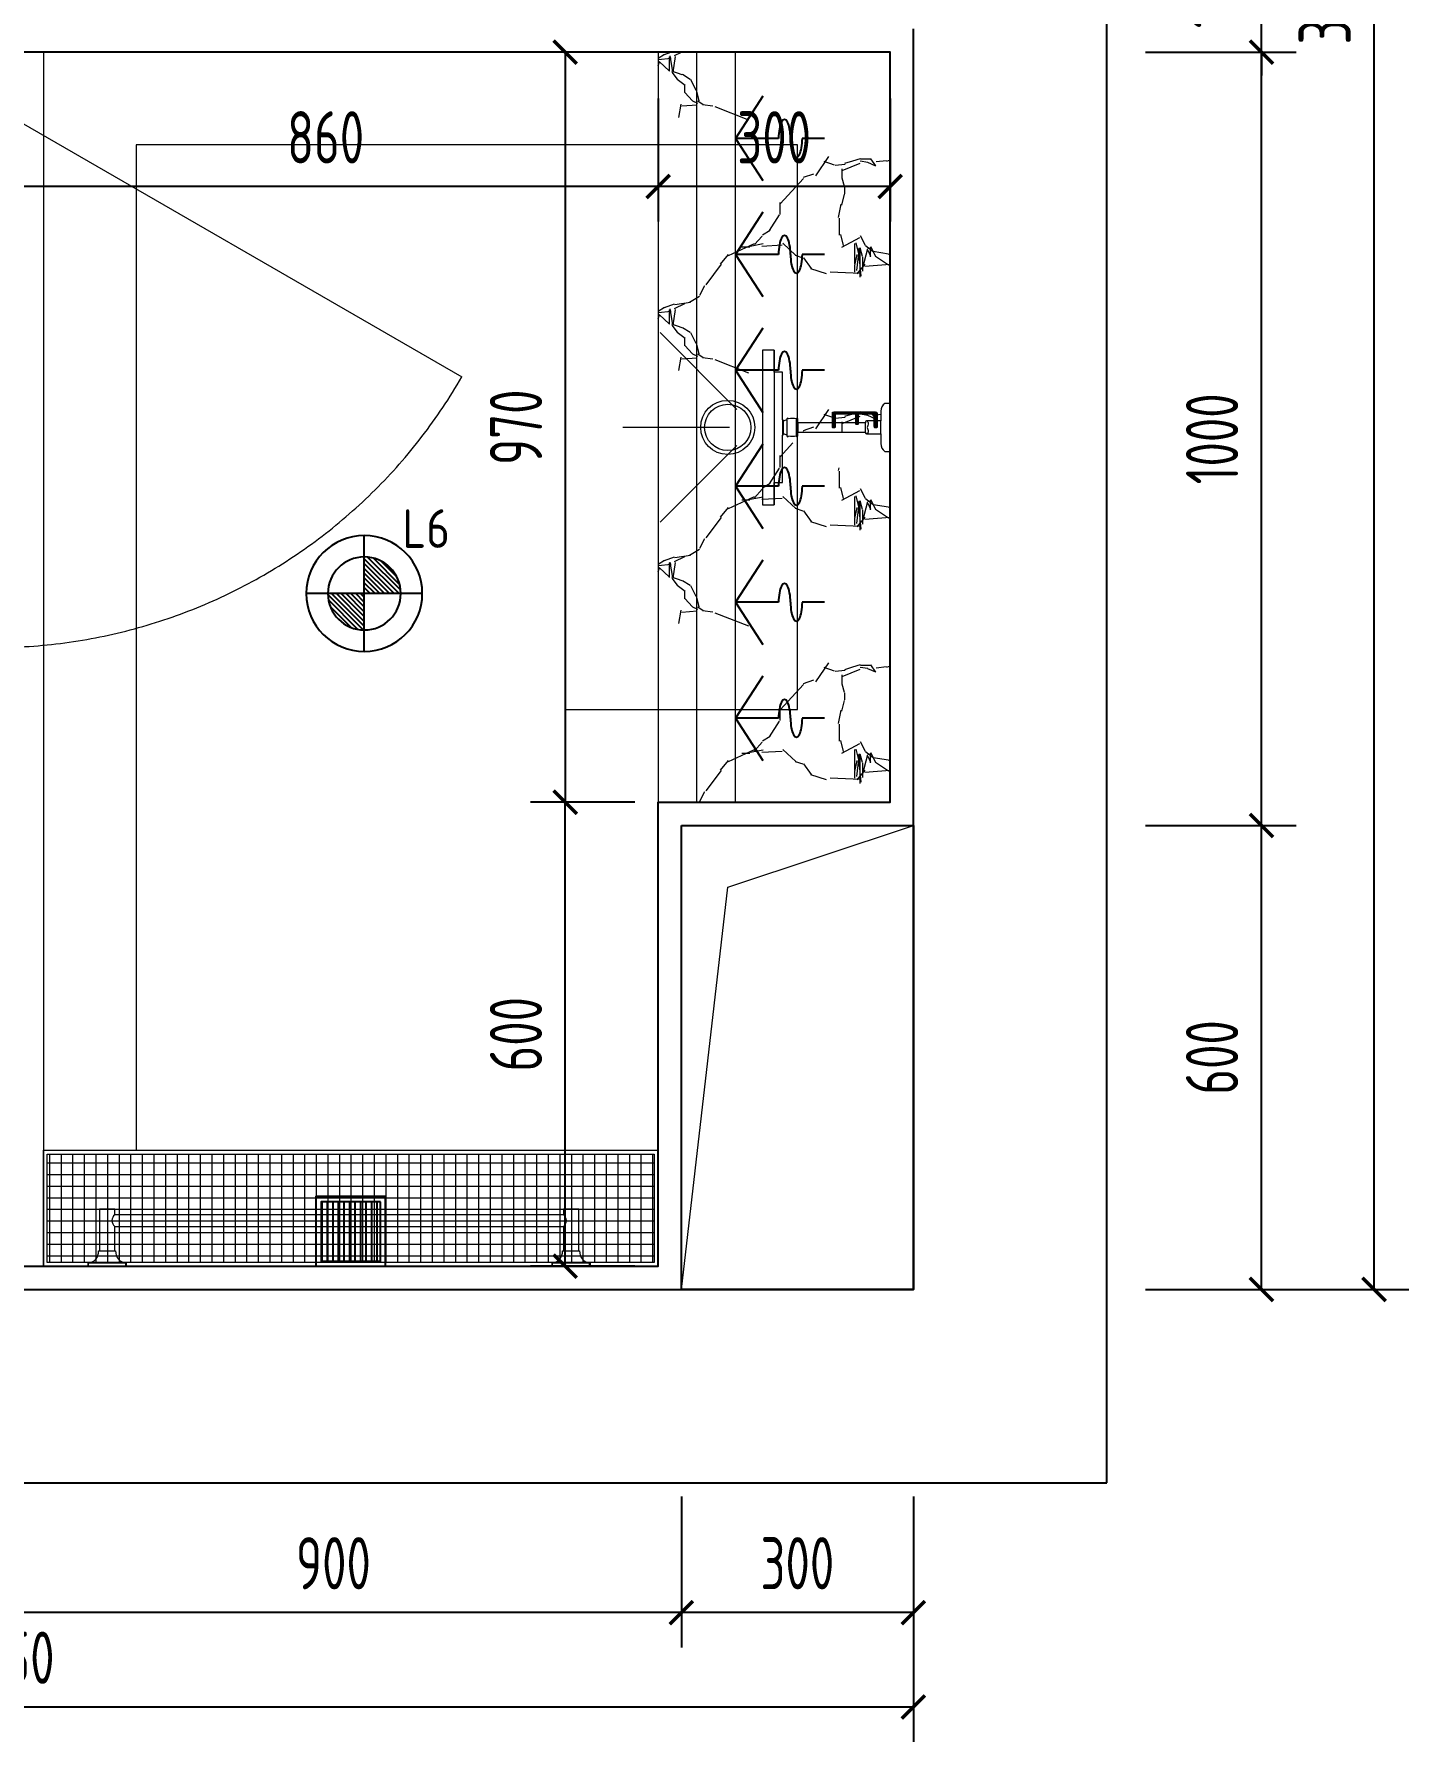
# Model space of a CAD drawing. Header units: millimetres. Extents: x 84706 to 155398, y -6776 to 36429.
# Drawn here: x 110935 to 112713, y 20431 to 22640 of the extents above; entities that cross this region are included whole.
import ezdxf
from ezdxf.enums import TextEntityAlignment as Align

# ---------------------------------------------------------------- set-up
doc = ezdxf.new("R2010")
doc.units = ezdxf.units.MM
doc.linetypes.add('HIDDEN', pattern=[9.525, 6.35, -3.175])
doc.layers.get('Defpoints').update_dxf_attribs({"color": 250})
for name, color, linetype, lineweight in [('FC-Hatch【平面填充】', 250, 'Continuous', 0), ('FC-Material【地坪分割线】', 138, 'Continuous', 0), ('FF-Finish【平面完成尺寸】', 44, 'Continuous', 0), ('FF-FIXT【洁具】', 31, 'Continuous', 0), ('Fine【细线】', 250, 'Continuous', 0), ('RC-dimensions', 44, 'Continuous', 0), ('RC-Modelling【天花造型】', 30, 'Continuous', 0)]:
    doc.layers.add(name, color=color, linetype=linetype, lineweight=lineweight)
for name, color, linetype in [('P-01-地漏', 136, 'Continuous'), ('P-01-墙体完成面', 3, 'Continuous'), ('P-04-天花Ceiling AC', 14, 'Continuous'), ('P-04-天花Ceiling Lighting', 1, 'Continuous'), ('P-07-地坪Floor', 20, 'Continuous'), ('WALL【墙体】', 7, 'Continuous')]:
    doc.layers.add(name, color=color, linetype=linetype)
doc.styles.add('MT-DIM', font='ARCHS.SHX', dxfattribs={"width": 0.8})
doc.styles.add('XZC', font='SIMPLEX.SHX', dxfattribs={"width": 0.7, "bigfont": 'hztxt.shx'})
doc.styles.add('尺寸标注', font='ARCHS.SHX', dxfattribs={"width": 0.8})
doc.linetypes.add('LED_LINE', pattern='A,12.7,-5.08,["LED",XZC,S=2.54,R=0,X=-2.54,Y=-1.27],-6.35', length=24.13)
doc.dimstyles.new('海龙1：25', dxfattribs={"dimscale": 25, "dimtxt": 2.25, "dimasz": 1, "dimexe": 1.5, "dimexo": 1, "dimgap": 1, "dimtad": 1, "dimdec": 0, "dimrnd": 5, "dimdsep": 46, "dimtxsty": '尺寸标注', "dimblk": 'ARCHTICK', "dimblk1": 'ARCHTICK', "dimblk2": 'ARCHTICK', "dimcen": 1, "dimclrd": 44, "dimclre": 44, "dimclrt": 2, "dimadec": 0, "dimazin": 0, "dimtfac": 1, "dimtdec": 0, "dimtix": 1, "dimtmove": 2, "dimatfit": 3, "dimldrblk": 'hl_arrow2', "dimfxl": 0, "dimarcsym": 0})

# ---------------------------------------------------------------- blocks, each defined once
blk = doc.blocks.new('_ArchTick')
at = {"color": 2, "linetype": 'ByBlock', "const_width": 0.15}
blk.add_lwpolyline([(-0.5, -0.5), (0.5, 0.5)], dxfattribs=at)
blk = doc.blocks.new('*D200')
at = {"layer": 'Defpoints', "color": 0, "transparency": 16777216}
for p in [(112071.8, 21616.4), (112521.9, 21616.4), (112071.8, 21016.4)]:
    blk.add_point(p, dxfattribs=at)
at = {"layer": 'RC-dimensions', "color": 44, "lineweight": -2, "transparency": 16777216}
for p, q in [((112371.9, 21616.4), (112566.9, 21616.4)), ((112521.9, 21016.4), (112521.9, 21616.4)), ((112371.9, 21016.4), (112566.9, 21016.4))]:
    blk.add_line(p, q, dxfattribs=at)
at = {"layer": 'RC-dimensions', "color": 44, "lineweight": -2, "transparency": 16777216, "xscale": 30, "yscale": 30, "zscale": 30}
for p, rotation in [((112521.9, 21616.4), 90), ((112521.9, 21016.4), 270)]:
    blk.add_blockref('_ArchTick', p, dxfattribs=dict(at, rotation=rotation))
at = {"layer": 'RC-dimensions', "color": 2, "transparency": 16777216, "insert": (112458.1, 21316.4), "char_height": 67.5, "attachment_point": 5, "rotation": 90, "style": '尺寸标注'}
blk.add_mtext('600', dxfattribs=at)
blk = doc.blocks.new('hl_arrow2')
at = {"color": 2}
blk.add_line((-0.221, 0), (-1, 0), dxfattribs=at)
blk.add_lwpolyline([(-0.221, 0), (-0.861, -0.689), (-0.654, -0.862), (0, 0), (-0.654, 0.862), (-0.861, 0.689)], close=True, dxfattribs=at)
for points in [[(-0.861, 0.689), (-0.654, 0.862), (-0.221, 0), (0, 0)], [(-0.861, -0.689), (-0.654, -0.862), (-0.221, 0), (0, 0)]]:
    blk.add_solid(points, dxfattribs=at)
blk = doc.blocks.new('花洒平面')
at = {"color": 8}
for p, q in [((0, 207.8), (0, 345.7)), ((-23.2, 198.2), (-122.7, 297.6)), ((23.2, 198.2), (122.7, 297.6)), ((100, 150), (-100, 150)), ((10, 139.4), (-10, 139.4)), ((9.5, 133.4), (-9.5, 133.4)), ((7.6, 138.4), (-7.5, 138.4)), ((11, 121.4), (-11, 121.4)), ((6, 119.4), (-6, 119.4)), ((-6.5, 32), (6.5, 32)), ((-8.5, 12), (8.5, 12))]:
    blk.add_line(p, q, dxfattribs=at)
blk.add_lwpolyline([(11, 131.4, 0.992115), (11, 133.4), (9.5, 133.4, 0.130917), (7.6, 138.4), (9.5, 138.4, 0.413995), (10, 139.4), (71.3, 139.4), (71.3, 150), (100, 150), (100, 165), (-100, 165), (-100, 150), (-71.3, 150), (-71.3, 139.4), (-10, 139.4, 0.413995), (-9.5, 138.4), (-7.5, 138.4, 0.130917), (-9.5, 133.4), (-11, 133.4, 0.992115), (-11, 131.4, 0.003958), (-11, 131.4, 0.080962), (-11, 121.4, 1), (-11, 119.4), (-6, 119.4), (-6, 32), (-6.5, 32, 0.414214), (-8.5, 30), (-8.5, 12), (-21, 12, 0.261972), (-31, 7), (-31, 0), (31, 0), (31, 7, 0.261972), (21, 12), (8.5, 12), (8.5, 30, 0.414214), (6.5, 32), (6, 32), (6, 119.4), (11, 119.4, 1), (11, 121.4, 0.080962), (11, 131.4)], format="xyb")
blk.add_lwpolyline([(8.5, 30, -0.375464), (2.6, 29, 0.238002), (-2.6, 29, -0.375464), (-8.5, 30)], format="xyb", dxfattribs=at)
for radius in [35, 30]:
    blk.add_circle((0, 210), radius, dxfattribs=at)
blk = doc.blocks.new('DOORBLK101')
blk.add_line((-0.5, 0), (0, 0.866))
at = {"color": 8, "linetype": 'HIDDEN', "ltscale": 10}
blk.add_arc((-0.5, 0), 1, 0, 60, dxfattribs=at)
blk = doc.blocks.new('*D206')
at = {"layer": 'Defpoints', "color": 0, "transparency": 16777216}
for p in [(112221.9, 22766.5), (112521.9, 22766.5), (112071.8, 22616.5)]:
    blk.add_point(p, dxfattribs=at)
at = {"layer": 'RC-dimensions', "color": 44, "lineweight": -2, "transparency": 16777216}
for p, q in [((112521.9, 22766.5), (112521.9, 22796.5)), ((112371.9, 22766.5), (112566.9, 22766.5)), ((112521.9, 22616.5), (112521.9, 22766.5)), ((112371.9, 22616.5), (112566.9, 22616.5)), ((112521.9, 22616.5), (112521.9, 22586.5))]:
    blk.add_line(p, q, dxfattribs=at)
at = {"layer": 'RC-dimensions', "color": 44, "lineweight": -2, "transparency": 16777216, "xscale": 30, "yscale": 30, "zscale": 30}
for p, rotation in [((112521.9, 22766.5), 270), ((112521.9, 22616.5), 90)]:
    blk.add_blockref('_ArchTick', p, dxfattribs=dict(at, rotation=rotation))
at = {"layer": 'RC-dimensions', "color": 2, "transparency": 16777216, "insert": (112458.1, 22691.5), "char_height": 67.5, "attachment_point": 5, "rotation": 90, "style": '尺寸标注'}
blk.add_mtext('150', dxfattribs=at)
blk = doc.blocks.new('*D207')
at = {"layer": 'Defpoints', "color": 0, "transparency": 16777216}
for p in [(112071.8, 22616.5), (112521.9, 22616.5), (112071.8, 21616.4)]:
    blk.add_point(p, dxfattribs=at)
at = {"layer": 'RC-dimensions', "color": 44, "lineweight": -2, "transparency": 16777216}
for p, q in [((112371.9, 22616.5), (112566.9, 22616.5)), ((112521.9, 21616.4), (112521.9, 22616.5)), ((112371.9, 21616.4), (112566.9, 21616.4))]:
    blk.add_line(p, q, dxfattribs=at)
at = {"layer": 'RC-dimensions', "color": 44, "lineweight": -2, "transparency": 16777216, "xscale": 30, "yscale": 30, "zscale": 30}
for p, rotation in [((112521.9, 22616.5), 90), ((112521.9, 21616.4), 270)]:
    blk.add_blockref('_ArchTick', p, dxfattribs=dict(at, rotation=rotation))
at = {"layer": 'RC-dimensions', "color": 2, "transparency": 16777216, "insert": (112458.1, 22116.4), "char_height": 67.5, "attachment_point": 5, "rotation": 90, "style": '尺寸标注'}
blk.add_mtext('1000', dxfattribs=at)
blk = doc.blocks.new('*D208')
at = {"layer": 'Defpoints', "color": 0, "transparency": 16777216}
for p in [(111771.8, 21016.4), (112071.8, 21016.4), (111771.8, 20598.5)]:
    blk.add_point(p, dxfattribs=at)
at = {"layer": 'RC-dimensions', "color": 44, "lineweight": -2, "transparency": 16777216}
for p, q in [((111771.8, 20748.5), (111771.8, 20553.5)), ((112071.8, 20748.5), (112071.8, 20553.5)), ((112071.8, 20598.5), (111771.8, 20598.5))]:
    blk.add_line(p, q, dxfattribs=at)
at = {"layer": 'RC-dimensions', "color": 44, "lineweight": -2, "transparency": 16777216, "xscale": 30, "yscale": 30, "zscale": 30, "rotation": 180}
blk.add_blockref('_ArchTick', (111771.8, 20598.5), dxfattribs=at)
at = {"layer": 'RC-dimensions', "color": 44, "lineweight": -2, "transparency": 16777216, "xscale": 30, "yscale": 30, "zscale": 30}
blk.add_blockref('_ArchTick', (112071.8, 20598.5), dxfattribs=at)
at = {"layer": 'RC-dimensions', "color": 2, "transparency": 16777216, "insert": (111921.8, 20662.3), "char_height": 67.5, "attachment_point": 5, "style": '尺寸标注'}
blk.add_mtext('300', dxfattribs=at)
blk = doc.blocks.new('海龙工具_毛巾架平面')
at = {"linetype": 'ByBlock', "lineweight": 0}
for p, q in [((-323.6, 0.4), (-323.6, 4.4)), ((-275.6, 0.4), (-275.6, 4.4)), ((276.4, 0.4), (276.4, 4.4)), ((324.4, 0.4), (324.4, 4.4))]:
    blk.add_line(p, q, dxfattribs=at)
for points in [[(-289.6, 66.9), (-289.6, 74.4), (-309.6, 74.4), (-309.6, 20.4)], [(290.4, 66.9), (-289.6, 66.9)], [(310.4, 20.2), (310.4, 74.4), (290.4, 74.4), (290.4, 66.9)], [(-289.6, 20.2), (-289.6, 51.9)], [(-289.6, 51.9), (290.4, 51.9)], [(290.4, 51.9), (290.4, 20.4)]]:
    blk.add_lwpolyline(points)
for points in [[(-324.6, 4.4, 0.406293), (-310.6, 20.4), (-288.6, 20.4, 0.411692), (-274.6, 4.4)], [(275.4, 4.4, 0.406293), (289.4, 20.4), (311.4, 20.4, 0.411692), (325.4, 4.4)]]:
    blk.add_lwpolyline(points, format="xyb", dxfattribs=at)
for points in [[(-274.6, 0.4), (-274.6, 4.4), (-324.6, 4.4), (-324.6, 0.4)], [(325.4, 0.4), (325.4, 4.4), (275.4, 4.4), (275.4, 0.4)]]:
    blk.add_lwpolyline(points, close=True, dxfattribs=at)
at = {"color": 250}
for centre, start, end in [((-284.3, 59.4), 125.0015, 234.9985), ((285.2, 59.4), 305.0015, 54.9985)]:
    blk.add_arc(centre, 9.16, start, end, dxfattribs=at)
blk = doc.blocks.new('卫_毛巾架')
blk.add_blockref('海龙工具_毛巾架平面', (0, -0.4))
blk = doc.blocks.new('*D218')
at = {"layer": 'Defpoints', "color": 0, "transparency": 16777216}
for p in [(110871.8, 21016.4), (111771.8, 21016.4), (110871.8, 20598.5)]:
    blk.add_point(p, dxfattribs=at)
at = {"layer": 'RC-dimensions', "color": 44, "lineweight": -2, "transparency": 16777216}
for p, q in [((110871.8, 20748.5), (110871.8, 20553.5)), ((111771.8, 20748.5), (111771.8, 20553.5)), ((111771.8, 20598.5), (110871.8, 20598.5))]:
    blk.add_line(p, q, dxfattribs=at)
at = {"layer": 'RC-dimensions', "color": 44, "lineweight": -2, "transparency": 16777216, "xscale": 30, "yscale": 30, "zscale": 30, "rotation": 180}
blk.add_blockref('_ArchTick', (110871.8, 20598.5), dxfattribs=at)
at = {"layer": 'RC-dimensions', "color": 44, "lineweight": -2, "transparency": 16777216, "xscale": 30, "yscale": 30, "zscale": 30}
blk.add_blockref('_ArchTick', (111771.8, 20598.5), dxfattribs=at)
at = {"layer": 'RC-dimensions', "color": 2, "transparency": 16777216, "insert": (111321.8, 20662.3), "char_height": 67.5, "attachment_point": 5, "style": '尺寸标注'}
blk.add_mtext('900', dxfattribs=at)
blk = doc.blocks.new('*D220')
at = {"layer": 'Defpoints', "color": 0, "transparency": 16777216}
for p in [(109721.8, 20776.3), (112071.8, 20776.3), (109721.8, 20476.3)]:
    blk.add_point(p, dxfattribs=at)
at = {"layer": 'RC-dimensions', "color": 44, "lineweight": -2, "transparency": 16777216}
for p, q in [((109721.8, 20626.3), (109721.8, 20431.3)), ((112071.8, 20626.3), (112071.8, 20431.3)), ((112071.8, 20476.3), (109721.8, 20476.3))]:
    blk.add_line(p, q, dxfattribs=at)
at = {"layer": 'RC-dimensions', "color": 44, "lineweight": -2, "transparency": 16777216, "xscale": 30, "yscale": 30, "zscale": 30, "rotation": 180}
blk.add_blockref('_ArchTick', (109721.8, 20476.3), dxfattribs=at)
at = {"layer": 'RC-dimensions', "color": 44, "lineweight": -2, "transparency": 16777216, "xscale": 30, "yscale": 30, "zscale": 30}
blk.add_blockref('_ArchTick', (112071.8, 20476.3), dxfattribs=at)
at = {"layer": 'RC-dimensions', "color": 2, "transparency": 16777216, "insert": (110896.8, 20540.1), "char_height": 67.5, "attachment_point": 5, "style": '尺寸标注'}
blk.add_mtext('2350', dxfattribs=at)
blk = doc.blocks.new('*D226')
at = {"layer": 'Defpoints', "color": 0, "transparency": 16777216}
for p in [(112367.6, 24366.4), (112667.6, 24366.4), (112367.6, 21016.4)]:
    blk.add_point(p, dxfattribs=at)
at = {"layer": 'RC-dimensions', "color": 44, "lineweight": -2, "transparency": 16777216}
for p, q in [((112517.6, 24366.4), (112712.6, 24366.4)), ((112667.6, 21016.4), (112667.6, 24366.4)), ((112517.6, 21016.4), (112712.6, 21016.4))]:
    blk.add_line(p, q, dxfattribs=at)
at = {"layer": 'RC-dimensions', "color": 44, "lineweight": -2, "transparency": 16777216, "xscale": 30, "yscale": 30, "zscale": 30}
for p, rotation in [((112667.6, 24366.4), 90), ((112667.6, 21016.4), 270)]:
    blk.add_blockref('_ArchTick', p, dxfattribs=dict(at, rotation=rotation))
at = {"layer": 'RC-dimensions', "color": 2, "transparency": 16777216, "insert": (112603.8, 22691.4), "char_height": 67.5, "attachment_point": 5, "rotation": 90, "style": '尺寸标注'}
blk.add_mtext('3350', dxfattribs=at)
blk = doc.blocks.new('*D249')
at = {"layer": 'Defpoints', "color": 0, "transparency": 16777216}
for p in [(111621.6, 21646.4), (111741.8, 21646.4), (111741.8, 21046.4)]:
    blk.add_point(p, dxfattribs=at)
at = {"layer": 'FF-Finish【平面完成尺寸】', "color": 44, "lineweight": -2, "transparency": 16777216}
for p, q in [((111711.8, 21646.4), (111576.6, 21646.4)), ((111621.6, 21046.4), (111621.6, 21646.4)), ((111711.8, 21046.4), (111576.6, 21046.4))]:
    blk.add_line(p, q, dxfattribs=at)
at = {"layer": 'FF-Finish【平面完成尺寸】', "color": 44, "lineweight": -2, "transparency": 16777216, "xscale": 30, "yscale": 30, "zscale": 30}
for p, rotation in [((111621.6, 21646.4), 90), ((111621.6, 21046.4), 270)]:
    blk.add_blockref('_ArchTick', p, dxfattribs=dict(at, rotation=rotation))
at = {"layer": 'FF-Finish【平面完成尺寸】', "color": 2, "transparency": 16777216, "insert": (111557.9, 21346.4), "char_height": 67.5, "attachment_point": 5, "rotation": 90, "style": '尺寸标注'}
blk.add_mtext('600', dxfattribs=at)
blk = doc.blocks.new('*D250')
at = {"layer": 'Defpoints', "color": 0, "transparency": 16777216}
for p in [(111741.8, 22616.5), (111621.6, 21646.4), (111741.8, 21646.4)]:
    blk.add_point(p, dxfattribs=at)
at = {"layer": 'FF-Finish【平面完成尺寸】', "color": 44, "lineweight": -2, "transparency": 16777216}
for p, q in [((111711.8, 22616.5), (111576.6, 22616.5)), ((111621.6, 22616.5), (111621.6, 21646.4)), ((111711.8, 21646.4), (111576.6, 21646.4))]:
    blk.add_line(p, q, dxfattribs=at)
at = {"layer": 'FF-Finish【平面完成尺寸】', "color": 44, "lineweight": -2, "transparency": 16777216, "xscale": 30, "yscale": 30, "zscale": 30}
for p, rotation in [((111621.6, 22616.5), 90), ((111621.6, 21646.4), 270)]:
    blk.add_blockref('_ArchTick', p, dxfattribs=dict(at, rotation=rotation))
at = {"layer": 'FF-Finish【平面完成尺寸】', "color": 2, "transparency": 16777216, "insert": (111557.9, 22131.4), "char_height": 67.5, "attachment_point": 5, "rotation": 90, "style": '尺寸标注'}
blk.add_mtext('970', dxfattribs=at)
blk = doc.blocks.new('*D251')
at = {"layer": 'Defpoints', "color": 0, "transparency": 16777216}
for p in [(111741.8, 22586.5), (112041.8, 22586.5), (111741.8, 22442.6)]:
    blk.add_point(p, dxfattribs=at)
at = {"layer": 'FF-Finish【平面完成尺寸】', "color": 44, "lineweight": -2, "transparency": 16777216}
for p, q in [((111741.8, 22556.5), (111741.8, 22397.6)), ((112041.8, 22556.5), (112041.8, 22397.6)), ((112041.8, 22442.6), (111741.8, 22442.6))]:
    blk.add_line(p, q, dxfattribs=at)
at = {"layer": 'FF-Finish【平面完成尺寸】', "color": 44, "lineweight": -2, "transparency": 16777216, "xscale": 30, "yscale": 30, "zscale": 30, "rotation": 180}
blk.add_blockref('_ArchTick', (111741.8, 22442.6), dxfattribs=at)
at = {"layer": 'FF-Finish【平面完成尺寸】', "color": 44, "lineweight": -2, "transparency": 16777216, "xscale": 30, "yscale": 30, "zscale": 30}
blk.add_blockref('_ArchTick', (112041.8, 22442.6), dxfattribs=at)
at = {"layer": 'FF-Finish【平面完成尺寸】', "color": 2, "transparency": 16777216, "insert": (111891.8, 22506.3), "char_height": 67.5, "attachment_point": 5, "style": '尺寸标注'}
blk.add_mtext('300', dxfattribs=at)
blk = doc.blocks.new('*D252')
at = {"layer": 'Defpoints', "color": 0, "transparency": 16777216}
for p in [(110881.8, 22616.5), (111741.8, 22586.5), (110881.8, 22442.6)]:
    blk.add_point(p, dxfattribs=at)
at = {"layer": 'FF-Finish【平面完成尺寸】', "color": 44, "lineweight": -2, "transparency": 16777216}
for p, q in [((110881.8, 22586.5), (110881.8, 22397.6)), ((111741.8, 22556.5), (111741.8, 22397.6)), ((111741.8, 22442.6), (110881.8, 22442.6))]:
    blk.add_line(p, q, dxfattribs=at)
at = {"layer": 'FF-Finish【平面完成尺寸】', "color": 44, "lineweight": -2, "transparency": 16777216, "xscale": 30, "yscale": 30, "zscale": 30, "rotation": 180}
blk.add_blockref('_ArchTick', (110881.8, 22442.6), dxfattribs=at)
at = {"layer": 'FF-Finish【平面完成尺寸】', "color": 44, "lineweight": -2, "transparency": 16777216, "xscale": 30, "yscale": 30, "zscale": 30}
blk.add_blockref('_ArchTick', (111741.8, 22442.6), dxfattribs=at)
at = {"layer": 'FF-Finish【平面完成尺寸】', "color": 2, "transparency": 16777216, "insert": (111311.8, 22506.3), "char_height": 67.5, "attachment_point": 5, "style": '尺寸标注'}
blk.add_mtext('860', dxfattribs=at)
blk = doc.blocks.new('MT防雾筒灯')
at = {"layer": 'P-04-天花Ceiling Lighting'}
h = blk.add_hatch(dxfattribs=at)
h.set_pattern_fill('ANSI31', color=8, scale=1.388889, style=0)
h.set_pattern_definition([(45, (66523.9066, -101242.3147), (-3.11814449, 3.11814449), [])])
h.paths.add_polyline_path([(0, 47.2, 0.414214), (-47.2, 0), (0, 0)])
h.paths.add_polyline_path([(0, -47.2, 0.414214), (47.2, 0), (0, 0)])
at = {"layer": 'P-04-天花Ceiling Lighting', "color": 8}
for p, q in [((0, 75), (0, -75)), ((75, 0), (-75, 0))]:
    blk.add_line(p, q, dxfattribs=at)
at = {"layer": 'P-04-天花Ceiling Lighting', "color": 1}
for radius in [75, 47.2]:
    blk.add_circle((0, 0), radius, dxfattribs=at)
at = {"layer": 'P-04-天花Ceiling Lighting', "color": 50, "style": 'MT-DIM'}
blk.add_attdef('L1', (80, -84), '', height=50, dxfattribs=at)
blk = doc.blocks.new('*U1008')
at = {"layer": 'P-04-天花Ceiling AC', "color": 3}
for p, q in [((-354.6, 79.7), (-300, 115.1)), ((-300, 115.1), (-245.4, 79.7)), ((-204.6, 79.7), (-150, 115.1)), ((-150, 115.1), (-95.4, 79.7)), ((-54.6, 79.7), (0, 115.1)), ((0, 115.1), (54.6, 79.7)), ((95.4, 79.7), (150, 115.1)), ((150, 115.1), (204.6, 79.7)), ((245.4, 79.7), (300, 115.1)), ((300, 115.1), (354.6, 79.7)), ((395.4, 79.7), (450, 115.1)), ((450, 115.1), (504.6, 79.7))]:
    blk.add_line(p, q, dxfattribs=at)
at = {"layer": 'P-04-天花Ceiling AC', "color": 3, "ltscale": 2}
for p, q in [((-300, 59.3), (-300, 115.1)), ((-150, 59.3), (-150, 115.1)), ((0, 59.3), (0, 115.1)), ((150, 59.3), (150, 115.1)), ((300, 59.3), (300, 115.1)), ((450, 59.3), (450, 115.1)), ((-300, 0), (-300, 28.7)), ((-150, 0), (-150, 28.7)), ((0, 0), (0, 28.7)), ((150, 0), (150, 28.7)), ((300, 0), (300, 28.7)), ((450, 0), (450, 28.7))]:
    blk.add_line(p, q, dxfattribs=at)
at = {"layer": 'P-04-天花Ceiling AC', "color": 3, "ltscale": 2, "extrusion": (0, 0, -1)}
for centre, major_axis in [((-300, 51.7), (24.3, 0)), ((-150, 51.7), (24.3, 0)), ((0, 51.7), (24.3, 0)), ((150, 51.7), (24.3, 0)), ((300, 51.7), (24.3, 0)), ((450, 51.7), (24.3, 0)), ((-300, 36.3), (-24.3, 0)), ((-150, 36.3), (-24.3, 0)), ((0, 36.3), (-24.3, 0)), ((150, 36.3), (-24.3, 0)), ((300, 36.3), (-24.3, 0)), ((450, 36.3), (-24.3, 0))]:
    blk.add_ellipse(centre, major_axis=major_axis, ratio=0.315764, start_param=1.570796, end_param=4.712389, dxfattribs=at)
at = {"layer": 'P-04-天花Ceiling AC', "color": 50, "style": 'MT-DIM', "width": 0.8}
blk.add_attdef('R/S/E', text='', height=51.2, dxfattribs=at).set_placement((0, -71.4), align=Align.CENTER)
blk = doc.blocks.new('A$C091E50A3')
at = {"layer": 'P-01-地漏'}
h = blk.add_hatch(dxfattribs=at)
h.set_pattern_fill('ANSI31', color=251, scale=2, angle=45, style=0)
h.set_pattern_definition([(90, (6, 6), (-6.35, 1e-15), [])])
h.paths.add_polyline_path([(74, 74), (6, 74), (6, 6), (74, 6)])
blk.add_lwpolyline([(0, 0), (80, 0), (80, 80), (0, 80)], close=True, dxfattribs=at)
at = {"layer": 'P-01-地漏', "color": 251}
blk.add_lwpolyline([(6, 6), (74, 6), (74, 74), (6, 74)], close=True, dxfattribs=at)

msp = doc.modelspace()

# ---------------------------------------------------------------- hatches: boundary and pattern name
at = {"layer": 'FC-Hatch【平面填充】'}
h = msp.add_hatch(dxfattribs=at)
h.set_pattern_fill('AA大理石深SC800', color=256, scale=700, style=0, pattern_type=2)
h.set_pattern_definition([(177.769103, (2681699.14, -1680259.596), (-700.00002183, -2.69e-05), [40.03034, -8366.3405]), (28.1136392, (2681679.14, -1680222.198), (700.0000028, 327.23196765), [26.45461, -5529.00824]), (76.6298055, (2681679.14, -1680169.22), (-1.05e-05, 327.2319275), [14.41496, -3012.71901]), (106.992819, (2681682.47, -1680145.84), (6.7e-06, 327.2319222), [11.40566, -2383.78875]), (21.8355897, (2681679.14, -1680122.47), (699.99999517, 327.2319006), [25.13679, -5253.58526]), (17.3096175, (2681682.47, -1680116.24), (700.0000145, 327.231969), [10.47438, -2189.14444]), (162.690382, (2681659.14, -1680258.04), (-700.0000325, 327.231908), [20.94876, -2178.67006]), (125.490837, (2681639.14, -1680251.8), (-4.3e-05, 327.231901), [17.22434, -1188.48149]), (162.690382, (2681629.14, -1680237.78), (-700.0000325, 327.231908), [10.47438, -2189.14444]), (136.925518, (2681619.14, -1680234.66), (-2e-05, 327.23191), [22.8165, -935.47517]), (3.3442344, (2681575.806, -1680220.64), (700.000013, 4.667e-05), [26.71214, -5582.84048]), (10.5914065, (2681559.14, -1680223.756), (1400.000031, 327.2319727), [16.95554, -3543.70772]), (0, (2681549.14, -1680223.76), (700, 327.23194), [10, -689.99994]), (103.370194, (2681679.14, -1680222.2), (-5.48e-05, 327.2319113), [14.41489, -3012.71901]), (90, (2681675.8, -1680208.2), (700, -4e-14), [10.90773, -316.32419]), (90, (2681675.8, -1680197.3), (700, -4e-14), [10.90773, -316.32419]), (78.995121, (2681675.806, -1680186.36), (-2.72e-05, 327.2319559), [17.46185, -3649.52189]), (90, (2681679.14, -1680134.94), (700, -4e-14), [12.46598, -314.76592]), (6.6658365, (2681669.14, -1680117.795), (699.9999705, 1.27e-05), [13.42411, -2805.63262]), (160.679045, (2681669.14, -1680117.795), (-699.9999937, 327.231933), [14.12908, -2952.97835]), (47.485996, (2681385.81, -1680323.484), (700.0000005, 654.4639248), [14.79793, -3092.76646]), (6.1571803, (2681395.806, -1680312.576), (2800.00001973, 327.23192843), [43.58473, -9109.2134]), (31.9352432, (2681439.14, -1680307.9), (699.9999716, 327.2319319), [11.78345, -2462.74511]), (19.3209546, (2681449.14, -1680301.67), (699.999996, 327.2319281), [14.12908, -2952.97835]), (8.8568723, (2681462.47, -1680296.99), (699.9999635, 5.46e-05), [20.24134, -2105.10111]), (30.29957, (2681482.47, -1680293.88), (700.0000166, 327.2319738), [15.44284, -3227.55244]), (61.8626245, (2681495.8, -1680286.09), (-3.7e-05, 327.231936), [14.13664, -1470.21231]), (52.9473395, (2681502.473, -1680273.62), (700.00000455, 981.6958246), [33.192334, -6937.19747]), (51.263996, (2681522.47, -1680247.13), (699.999997, 981.6958529), [15.98128, -3340.08304]), (25.054876, (2681532.47, -1680234.66), (700, -3e-06), [36.79571, -735.91427]), (47.485996, (2681565.81, -1680219.08), (700.0000005, 654.4639248), [14.79793, -3092.76646]), (31.9352432, (2681575.81, -1680208.17), (699.9999716, 327.2319319), [11.78345, -2462.74511]), (56.6470201, (2681585.806, -1680201.94), (700.0000012, 981.6958188), [24.25143, -5068.55181]), (90, (2681599.14, -1680181.7), (700, -4e-14), [15.582476, -311.64945]), (47.485996, (2681599.14, -1680166.1), (700.0000005, 654.4639248), [29.59586, -3077.96853]), (47.485996, (2681619.14, -1680144.285), (700.0000005, 654.4639248), [14.79793, -3092.76646]), (19.3209546, (2681629.14, -1680133.38), (699.999996, 327.2319281), [14.12908, -2952.97835]), (56.2378233, (2681642.473, -1680128.703), (699.99996254, 981.69585345), [29.98968, -6267.84088]), (25.054876, (2681462.47, -1680303.23), (700, -3e-06), [14.71827, -757.99171]), (80.6556929, (2681459.14, -1680323.484), (2.62e-05, 327.2319152), [20.52967, -4290.69354]), (160.679045, (2681472.47, -1680328.16), (-699.9999937, 327.231933), [14.12908, -2952.97835]), (148.064756, (2681482.47, -1680334.39), (-699.999967, 327.2319416), [11.78345, -2462.74511]), (115.424913, (2681489.14, -1680348.416), (-700.000029, 1636.1597197), [15.52817, -3245.38277]), (103.370194, (2681492.47, -1680362.44), (-5.48e-05, 327.2319113), [14.41489, -3012.71901]), (144.961427, (2681499.14, -1680367.11), (-700.0000265, 654.4638884), [8.14233, -1701.74844]), (173.334163, (2681512.47, -1680368.67), (-699.9999705, 1.88e-05), [13.42411, -2805.63262]), (158.418473, (2681555.806, -1680385.814), (-4199.99999472, 1636.15974199), [46.60026, -9739.4493]), (78.995121, (2681469.14, -1680384.256), (-2.72e-05, 327.2319559), [17.46185, -3649.52189]), (4.4550498, (2681472.473, -1680367.115), (700.0000104, 4.37e-05), [20.0606, -4192.66778]), (154.945124, (2681492.47, -1680365.56), (-700, -9e-07), [7.35917, -765.35081]), (132.514004, (2681485.81, -1680362.44), (-699.9999993, 654.463926), [14.79793, -3092.76646]), (90, (2681475.8, -1680351.5), (700, -4e-14), [9.34949, -317.88246]), (142.076999, (2681475.81, -1680342.18), (-700.0000235, 654.463844), [12.67686, -2649.46857]), (125.490837, (2681465.8, -1680334.4), (-4.3e-05, 327.231901), [11.48294, -1194.22296]), (99.344307, (2681459.14, -1680325.04), (-2.57e-05, 327.2319152), [20.5296, -4290.69354]), (90, (2681455.8, -1680323.5), (700, -4e-14), [18.69897, -308.53291]), (136.925518, (2681455.8, -1680323.48), (-2e-05, 327.23191), [18.2532, -940.03847]), (70.3775316, (2681439.14, -1680320.37), (1.97e-05, 327.231914), [9.92593, -2074.51804]), (175.54495, (2681439.14, -1680320.37), (-700.0000158, -2.36e-05), [40.1212, -4172.60718]), (148.064756, (2682035.81, -1680396.72), (-699.999967, 327.2319416), [23.56697, -2450.96166]), (35.0385725, (2681995.8, -1680392.05), (700.000032, 654.463882), [8.14233, -1701.74844]), (6.6658365, (2682012.47, -1680392.05), (699.9999705, 1.27e-05), [13.42411, -2805.63262]), (162.690382, (2682002.47, -1680399.84), (-700.0000325, 327.231908), [10.47438, -2189.14444]), (64.5750864, (2681989.14, -1680427.886), (699.9999829, 1636.1597424), [31.05627, -3229.8546]), (0, (2681995.8, -1680392.05), (700, 327.23194), [16.666664, -683.33328]), (118.137375, (2682039.14, -1680402.95), (-2.2e-05, 327.231903), [7.06832, -1477.28063]), (157.435521, (2682069.14, -1680415.42), (-699.9999875, 327.23189523), [32.48693, -6789.76837]), (136.925518, (2682075.8, -1680421.65), (-2e-05, 327.23191), [9.1266, -949.16507]), (154.945124, (2682085.8, -1680426.33), (-700, -9e-07), [11.03872, -761.67126]), (49.4476465, (2682019.14, -1680398.28), (700.0000126, 981.6957893), [10.25416, -2143.11958]), (51.263996, (2681795.806, -1680130.26), (699.999997, 981.6958529), [15.98128, -3340.08304]), (136.925518, (2681795.8, -1680130.26), (-2e-05, 327.23191), [9.1266, -949.16507]), (176.655765, (2681789.14, -1680124.03), (-700.00001707, -1.59e-05), [26.71214, -5582.84048]), (106.992819, (2681762.47, -1680122.47), (6.7e-06, 327.2319222), [11.40566, -2383.78875]), (19.3209546, (2681745.81, -1680116.24), (699.999996, 327.2319281), [14.12908, -2952.97835]), (159.49524, (2681762.47, -1680122.47), (-700.0000066, 327.2319549), [17.79407, -3718.95475]), (180, (2681772.47, -1680122.47), (-700, 327.23194), [10, -689.99994]), (22.2465213, (2681735.806, -1680111.562), (700.0000198, 327.23192524), [28.8113, -6021.55701]), (6.6658365, (2681722.47, -1680113.12), (699.9999705, 1.27e-05), [13.42411, -2805.63262]), (52.1215557, (2681892.473, -1680374.906), (700.0000225, 981.6958277), [21.71596, -4538.63158]), (78.995121, (2681905.806, -1680357.765), (-2.72e-05, 327.2319559), [17.46185, -3649.52189]), (162.690382, (2681909.14, -1680340.62), (-700.0000325, 327.231908), [10.47438, -2189.14444]), (164.332014, (2681899.14, -1680337.51), (-1399.9999669, 327.2319563), [17.30988, -3617.75911]), (104.970339, (2681882.47, -1680332.83), (-3.98e-05, 327.2319457), [12.90394, -2696.92402]), (109.622468, (2681879.14, -1680320.37), (-1.74e-05, 327.231914), [9.92593, -2074.51804]), (90, (2681875.8, -1680311), (700, -4e-14), [12.46598, -314.76592]), (25.054876, (2681875.8, -1680314.13), (700, -3e-06), [14.71827, -757.99171]), (166.844039, (2681895.8, -1680318.81), (-699.999993, 327.2319035), [20.53905, -1417.1955]), (0, (2681885.8, -1680318.8), (700, 327.23194), [10, -689.99994]), (15.667986, (2681869.14, -1680323.484), (1399.9999669, 327.2319563), [17.30988, -3617.75911]), (180, (2681885.8, -1680323.5), (-700, 327.23194), [16.666664, -683.33328]), (180, (2681899.14, -1680323.5), (-700, 327.23194), [13.333334, -686.66661]), (61.8626245, (2681895.8, -1680329.72), (-3.7e-05, 327.231936), [7.06832, -1477.28063]), (162.690382, (2681905.81, -1680332.83), (-700.0000325, 327.231908), [10.47438, -2189.14444]), (173.334163, (2681919.14, -1680334.39), (-699.9999705, 1.88e-05), [13.42411, -2805.63262]), (171.143127, (2681929.14, -1680335.95), (-699.9999743, -6e-06), [10.12067, -2115.22178]), (13.15596, (2681739.14, -1680247.13), (699.999983, 327.2319595), [13.6927, -1424.04185]), (146.796701, (2681739.14, -1680247.13), (-1400.0000003, 981.6958516), [19.91878, -4163.01753]), (118.137375, (2681722.47, -1680236.22), (-2.2e-05, 327.231903), [14.13664, -1470.21231]), (90, (2681715.8, -1680236.2), (700, -4e-14), [12.46598, -314.76592]), (113.162745, (2681715.8, -1680236.22), (-3.44e-05, 327.2319177), [8.47434, -1771.13755]), (75.873987, (2681705.806, -1680254.92), (699.99999423, 2945.08749146), [27.31624, -5709.08807]), (90, (2681705.8, -1680254.9), (700, -4e-14), [18.69897, -308.53291]), (106.992819, (2681705.81, -1680236.22), (6.7e-06, 327.2319222), [11.40566, -2383.78875]), (90, (2681702.5, -1680262.7), (700, -4e-14), [37.397934, -289.83395]), (95.3136086, (2681702.473, -1680262.712), (-1.335e-05, 327.2319124), [35.99435, -7522.8223]), (83.5762835, (2681695.806, -1680256.48), (3.255e-05, 327.23196893), [29.79375, -6226.89452]), (90, (2681695.8, -1680256.5), (700, -4e-14), [9.34949, -317.88246]), (76.6298055, (2681695.81, -1680247.13), (-1.05e-05, 327.2319275), [14.41496, -3012.71901]), (103.370194, (2681699.14, -1680233.106), (-5.48e-05, 327.2319113), [14.41489, -3012.71901]), (90, (2681695.8, -1680245.6), (700, -4e-14), [26.490205, -300.7417]), (133.553349, (2681999.14, -1680381.14), (-700.0000129, 654.4639115), [19.35087, -4044.33463]), (169.408593, (2682015.806, -1680384.256), (-1400.000041, 327.2319161), [16.95554, -3543.70772]), (6.6658365, (2681989.14, -1680388.93), (699.9999705, 1.27e-05), [13.42411, -2805.63262]), (66.837255, (2681989.14, -1680388.93), (-2.94e-05, 327.231945), [8.47434, -1771.13755]), (148.064756, (2681992.47, -1680368.67), (-699.999967, 327.2319416), [35.35042, -2439.17821]), (164.332014, (2681962.47, -1680349.974), (-1399.9999669, 327.2319563), [17.30988, -3617.75911]), (122.690182, (2681945.806, -1680345.3), (-699.9999866, 981.6958593), [18.51521, -3869.68155]), (160.679045, (2681935.81, -1680329.72), (-699.9999937, 327.231933), [14.12908, -2952.97835]), (169.408593, (2681922.47, -1680325.04), (-1400.000041, 327.2319161), [16.95554, -3543.70772]), (133.553349, (2681905.806, -1680321.926), (-700.0000129, 654.4639115), [19.35087, -4044.33463]), (130.552353, (2681892.47, -1680307.9), (-700.000004, 981.6957954), [20.50832, -2132.86542]), (102.074477, (2681879.14, -1680292.32), (-2.5e-05, 327.2319044), [15.93501, -3330.41737]), (169.408593, (2681875.806, -1680276.736), (-1400.000041, 327.2319161), [33.91108, -3526.75218]), (139.920946, (2681842.473, -1680270.503), (-700.0000024, 654.46388085), [21.78204, -4552.44356]), (154.945124, (2681825.8, -1680256.48), (-700, -9e-07), [11.03872, -761.67126]), (90, (2681815.8, -1680251.8), (700, -4e-14), [29.606696, -297.62523]), (0, (2681802.47, -1680222.2), (700, 327.23194), [13.333334, -686.66661]), (14.9560981, (2681779.14, -1680228.43), (1399.9999853, 327.2319453), [24.15147, -5047.66192]), (31.9352432, (2681769.14, -1680234.66), (699.9999716, 327.2319319), [11.78345, -2462.74511]), (61.8626245, (2681762.47, -1680247.13), (-3.7e-05, 327.231936), [14.13664, -1470.21231]), (17.3096175, (2681752.47, -1680250.25), (700.0000145, 327.231969), [10.47438, -2189.14444]), (118.137375, (2681752.47, -1680250.25), (-2.2e-05, 327.231903), [7.06832, -1477.28063]), (4.4550498, (2681709.14, -1680247.13), (700.0000104, 4.37e-05), [40.1212, -4172.60718]), (51.263996, (2681699.14, -1680259.596), (699.999997, 981.6958529), [15.98128, -3340.08304]), (0, (2681752.47, -1680236.22), (700, 327.23194), [16.666664, -683.33328]), (166.844039, (2681752.47, -1680236.22), (-699.999993, 327.2319035), [13.6927, -1424.04185]), (171.143127, (2681739.14, -1680233.11), (-699.9999743, -6e-06), [20.24134, -2105.10111]), (142.076999, (2681719.14, -1680229.99), (-700.0000235, 654.463844), [12.67686, -2649.46857]), (118.137375, (2681709.14, -1680222.2), (-2.2e-05, 327.231903), [14.13664, -1470.21231]), (90, (2681682.5, -1680155.2), (700, -4e-14), [9.34949, -317.88246]), (171.143127, (2681712.47, -1680114.68), (-699.9999743, -6e-06), [10.12067, -2115.22178]), (154.945124, (2681722.47, -1680119.35), (-700, -9e-07), [11.03872, -761.67126]), (125.490837, (2681722.47, -1680119.35), (-4.3e-05, 327.231901), [11.48294, -1194.22296]), (0, (2681702.47, -1680110), (700, 327.23194), [13.333334, -686.66661]), (17.3096175, (2681692.47, -1680113.12), (700.0000145, 327.231969), [10.47438, -2189.14444])])
h.paths.add_polyline_path([(112041.8, 21646.4), (112041.8, 22616.5), (111741.8, 22616.5), (111741.8, 21646.4)])
edge = h.paths.add_edge_path(flags=16)
edge.add_line((111902.4, 22121.2), (111908.4, 22120.2))
edge.add_arc((111909.4, 22120.2), 1, 180, 360)
edge.add_arc((111980.6, 22159), 80.3, 208.9042, 307.7445)
edge.add_line((112029.8, 22095.6), (112029.8, 22122.7))
edge.add_line((112029.8, 22122.7), (112008.9, 22131.7))
edge.add_arc((112008.9, 22136.2), 4.53, 270, 411.0988)
edge.add_arc((112028.9, 22131.2), 19.1, 153.519, 206.481)
edge.add_arc((112019.3, 22107.4), 17.1, 116.2816, 334.9776)
edge.add_arc((112019.8, 22117.9), 23.2, 110.1755, 310.2471, ccw=False)
edge.add_line((112011.8, 22139.7), (112029.8, 22139.7))
edge.add_line((112029.8, 22139.7), (112029.8, 22152.2))
edge.add_arc((112041.2, 22152.8), 11.4, 124.075, 182.7949, ccw=False)
edge.add_line((112034.8, 22162.2), (112041.8, 22162.2))
edge.add_line((112041.8, 22162.2), (112041.8, 22100.2))
edge.add_line((112041.8, 22100.2), (112009.8, 22100.2))
edge.add_line((112009.8, 22100.2), (112009.8, 22125.2))
edge.add_line((112009.8, 22125.2), (111922.4, 22125.2))
edge.add_line((111922.4, 22125.2), (111903.4, 22122))
edge.add_arc((111902.6, 22122), 0.79, 251.4211, 360, ccw=False)
edge = h.paths.add_edge_path(flags=16)
edge.add_line((111801.8, 22131.2), (111861.8, 22131.2))
edge.add_arc((111831.8, 22131.2), 30, 0, 180)
at = {"layer": 'FC-Material【地坪分割线】'}
h = msp.add_hatch(dxfattribs=at)
h.set_pattern_fill('_USER', color=250, scale=15, double=1, pattern_type=0)
h.set_pattern_definition([(0, (0, 0), (0, 15), []), (90, (0, 0), (-15, 9e-16), [])])
h.paths.add_polyline_path([(110951.8, 21191.4), (111736.8, 21191.4), (111736.8, 21051.4), (110951.8, 21051.4)])

# ---------------------------------------------------------------- linework, layer by layer
msp.add_line((110946.8, 22616.5), (110946.8, 21046.4), dxfattribs=at)
for points in [[(111621.8, 21196.4), (111621.8, 21766.4), (111921.8, 21766.4), (111921.8, 22496.5), (111066.8, 22496.5), (111066.8, 21196.4)], [(110946.8, 21196.4), (111741.8, 21196.4), (111741.8, 21046.4), (110946.8, 21046.4)], [(110951.8, 21191.4), (111736.8, 21191.4), (111736.8, 21051.4), (110951.8, 21051.4)]]:
    msp.add_lwpolyline(points, close=True, dxfattribs=at)
at = {"layer": 'FF-FIXT【洁具】'}
msp.add_lwpolyline([(111741.8, 22616.5), (111741.8, 21646.4)], dxfattribs=at)
at = {"layer": 'Fine【细线】', "color": 250}
msp.add_lwpolyline([(111771.8, 21016.4), (111831.8, 21536.4), (112071.8, 21616.4)], dxfattribs=at)
at = {"layer": 'P-01-墙体完成面'}
msp.add_lwpolyline([(109931.8, 22616.5), (109931.8, 22616.5), (109871.8, 22616.5), (109871.8, 21046.4), (111741.8, 21046.4), (111741.8, 21646.4), (112041.8, 21646.4), (112041.8, 22616.5), (110733.9, 22616.5), (110733.9, 22616.5)], dxfattribs=at)
at = {"layer": 'RC-Modelling【天花造型】', "color": 1, "linetype": 'LED_LINE', "ltscale": 0.5}
msp.add_line((111791.8, 21646.4), (111791.8, 22616.5), dxfattribs=at)
at = {"layer": 'RC-Modelling【天花造型】'}
msp.add_line((111841.8, 21646.4), (111841.8, 22616.5), dxfattribs=at)
at = {"layer": 'WALL【墙体】'}
for p, q in [((112321.8, 20766.4), (112321.8, 22766.5)), ((112071.8, 21016.4), (112071.8, 22646.5)), ((105321.8, 21016.4), (112071.8, 21016.4)), ((105071.8, 20766.4), (112321.8, 20766.4))]:
    msp.add_line(p, q, dxfattribs=at)
msp.add_lwpolyline([(111771.8, 21616.4), (112071.8, 21616.4), (112071.8, 21016.4), (111771.8, 21016.4)], close=True, dxfattribs=at)

# ---------------------------------------------------------------- block references
at = {"layer": 'FF-FIXT【洁具】', "xscale": 700, "yscale": 700, "zscale": 700, "rotation": 269.9999999999996}
msp.add_blockref('DOORBLK101', (110881.8, 22196.5), dxfattribs=at)
at = {"layer": 'FF-FIXT【洁具】', "rotation": 90}
msp.add_blockref('花洒平面', (112041.8, 22131.2), dxfattribs=at)
at = {"layer": 'FF-FIXT【洁具】'}
msp.add_blockref('卫_毛巾架', (111328.8, 21046.4), dxfattribs=at)
at = {"layer": 'P-04-天花Ceiling AC', "color": 250}
ref = msp.add_blockref('*U1008', (111956.9, 22205), dxfattribs=dict(at, xscale=-1, rotation=90))
ref.add_attrib('R/S/E', 'E', dxfattribs={"color": 50, "height": 60, "rotation": 270, "style": 'MT-DIM', "width": 0.8}).set_placement((111965.8, 22141.5), align=Align.CENTER)
at = {"layer": 'P-04-天花Ceiling Lighting', "color": 250}
ref = msp.add_blockref('MT防雾筒灯', (111361.8, 21916.4), dxfattribs=dict(at, xscale=-1, rotation=180))
ref.add_attrib('L1', 'L6', dxfattribs={"color": 50, "height": 50, "style": 'MT-DIM'}).set_placement((111441.8, 22000.4), align=Align.MIDDLE)
at = {"layer": 'P-07-地坪Floor', "xscale": 1.125, "yscale": 1.125, "zscale": 1.125, "rotation": 180}
msp.add_blockref('A$C091E50A3', (111389.3, 21136.4), dxfattribs=at)

# ---------------------------------------------------------------- dimensions: what is measured, and where the dimension line sits
at = {"layer": 'FF-Finish【平面完成尺寸】', "color": 250}
for base, p1, p2, picture, middle in [((110881.8, 22442.6), (111741.8, 22586.5), (110881.8, 22616.5), '*D252', (111311.8, 22506.3)), ((111741.8, 22442.6), (112041.8, 22586.5), (111741.8, 22586.5), '*D251', (111891.8, 22506.3))]:
    dim = msp.add_linear_dim(base=base, p1=p1, p2=p2, dimstyle='海龙1：25', override={"dimscale": 30}, dxfattribs=at)
    dim.commit()
    dim.dimension.update_dxf_attribs({"geometry": picture, "text_midpoint": middle})
for p1, picture, middle in [((111741.8, 22616.5), '*D250', (111557.9, 22131.4)), ((111741.8, 21046.4), '*D249', (111557.9, 21346.4))]:
    dim = msp.add_linear_dim(base=(111621.6, 21646.4), p1=p1, p2=(111741.8, 21646.4), angle=90, dimstyle='海龙1：25', override={"dimscale": 30}, dxfattribs=at)
    dim.commit()
    dim.dimension.update_dxf_attribs({"geometry": picture, "text_midpoint": middle})
at = {"layer": 'RC-dimensions'}
for base, p1, p2, angle, picture, middle in [((112667.6, 24366.4), (112367.6, 21016.4), (112367.6, 24366.4), 90, '*D226', (112603.8, 22691.4)), ((112521.9, 22766.5), (112071.8, 22616.5), (112221.9, 22766.5), 270, '*D206', (112458.1, 22691.5)), ((112521.9, 22616.5), (112071.8, 21616.4), (112071.8, 22616.5), 270, '*D207', (112458.1, 22116.4)), ((112521.9, 21616.4), (112071.8, 21016.4), (112071.8, 21616.4), 270, '*D200', (112458.1, 21316.4))]:
    dim = msp.add_linear_dim(base=base, p1=p1, p2=p2, angle=angle, dimstyle='海龙1：25', override={"dimscale": 30}, dxfattribs=at)
    dim.commit()
    dim.dimension.update_dxf_attribs({"geometry": picture, "text_midpoint": middle})
for base, p1, p2, picture, middle in [((110871.8, 20598.5), (111771.8, 21016.4), (110871.8, 21016.4), '*D218', (111321.8, 20662.3)), ((111771.8, 20598.5), (112071.8, 21016.4), (111771.8, 21016.4), '*D208', (111921.8, 20662.3)), ((109721.8, 20476.3), (112071.8, 20776.3), (109721.8, 20776.3), '*D220', (110896.8, 20540.1))]:
    dim = msp.add_linear_dim(base=base, p1=p1, p2=p2, dimstyle='海龙1：25', override={"dimscale": 30}, dxfattribs=at)
    dim.commit()
    dim.dimension.update_dxf_attribs({"geometry": picture, "text_midpoint": middle})

doc.saveas('drawing.dxf')
